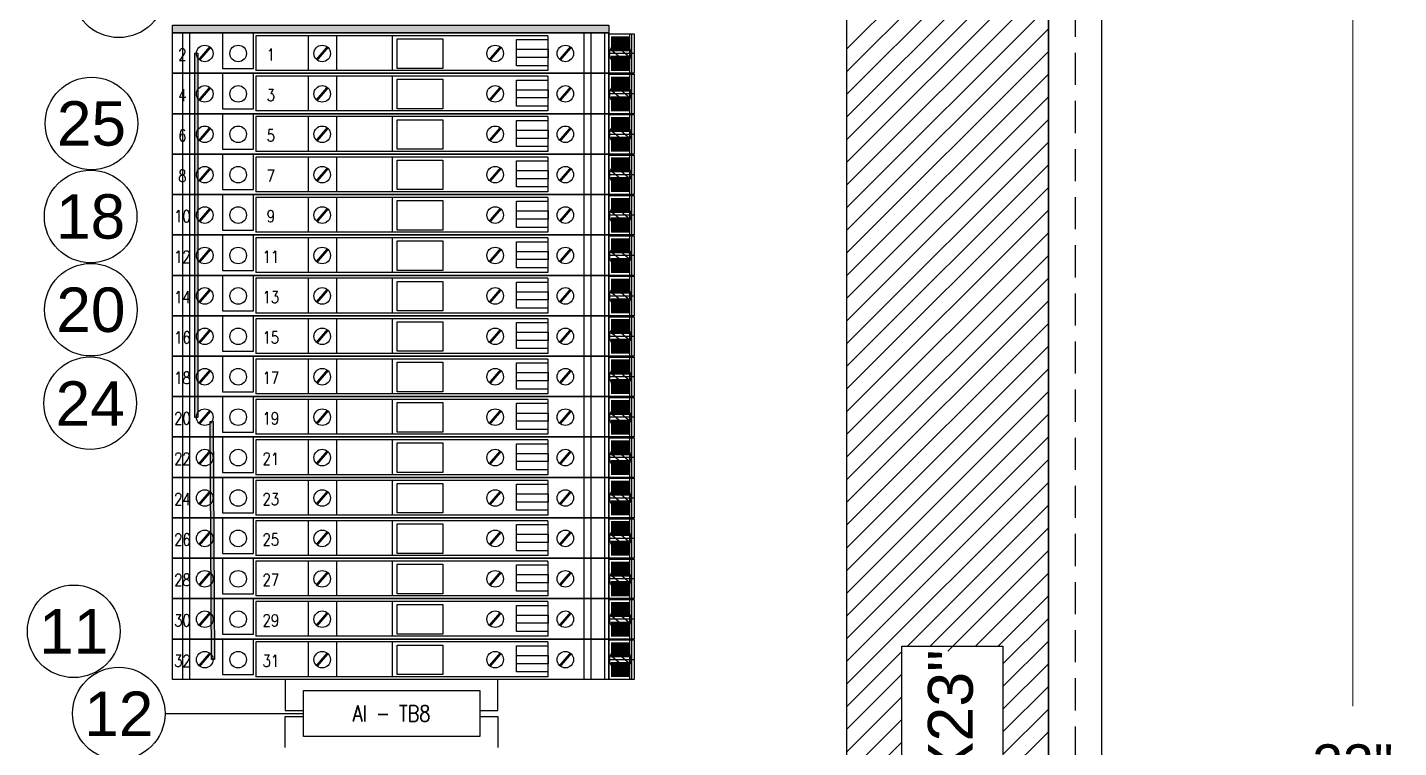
# Model space of a CAD drawing. Header units: inches. Extents: x -38 to 199, y -310 to 64.
# Drawn here: x 44.88 to 55.56, y 37.55 to 43.16 of the extents above; entities that cross this region are included whole.
import ezdxf
from ezdxf.enums import TextEntityAlignment as Align

# ---------------------------------------------------------------- set-up
doc = ezdxf.new("R2010")
doc.units = ezdxf.units.IN
doc.header["$MEASUREMENT"] = 0
doc.linetypes.add('HIDDEN', pattern=[0.375, 0.25, -0.125])
doc.layers.add('AM_0', color=7, linetype='Continuous', lineweight=30)
doc.layers.add('DIMENSION (ANSI)', color=7, linetype='Continuous', lineweight=9)
doc.layers.add('DETAIL$', color=5, linetype='Continuous')
doc.layers.add('FREE-TEXT', color=2, linetype='Continuous')
doc.styles.add('HELVLS', font='arial.ttf')
doc.styles.add('Note Text (ANSI)', font='arial.ttf')
doc.styles.add('ROMANS', font='romans')
doc.styles.get("Standard").update_dxf_attribs({"font": 'arial.ttf'})
doc.styles.add('TXT', font='txt')
doc.dimstyles.new('DIM_0', dxfattribs={"dimscale": 4.75, "dimtxt": 0.065, "dimasz": 0.075, "dimexe": 0.075, "dimexo": 0.125, "dimgap": 0.0625, "dimtad": 0, "dimtih": 1, "dimtoh": 1, "dimrnd": 1e-08, "dimzin": 0, "dimdsep": 46, "dimlunit": 5, "dimtxsty": 'Note Text (ANSI)', "dimblk": 'Filled-1', "dimcen": 0.09, "dimdle": 0.45, "dimclrd": 256, "dimclre": 256, "dimclrt": 256, "dimadec": 0, "dimazin": 1, "dimtm": 1e-09, "dimtfac": 1.263158, "dimtofl": 0, "dimtmove": 0, "dimatfit": 3, "dimfxl": 1, "dimfrac": 2, "dimtolj": 1, "dimtzin": 4, "dimlwd": -1, "dimlwe": -1, "dimarcsym": 0})

# ---------------------------------------------------------------- blocks, each defined once
blk = doc.blocks.new('11691307')
at = {"color": 8}
blk.add_lwpolyline([(-1.7, -0.059), (-1.7, 0), (1.7, 0), (1.7, -0.059)], close=True, dxfattribs=at)
at = {"color": 6, "style": 'TXT', "flags": 3}
for tag, p in [('MANUF', (-1.7, -0.348)), ('PART#', (-1.7, -0.59)), ('DESC', (-1.7, -0.83))]:
    blk.add_attdef(tag, p, '', height=0.125, dxfattribs=at)
blk = doc.blocks.new('Filled-1')
at = {"color": 0}
for p, q in [((0, 0), (-1, 0.25)), ((-1, 0.25), (-1, -0.25)), ((-1, 0), (0, 0)), ((-1, -0.25), (0, 0))]:
    blk.add_line(p, q, dxfattribs=at)
blk.add_solid([(-1, -0.25), (0, 0), (-1, 0.25)], dxfattribs=at)
blk = doc.blocks.new('*D93')
at = {"layer": 'DEFPOINTS', "color": 0, "transparency": 16777216}
for p in [(52.836, 49.34), (52.586, 25.496), (55.208, 25.496)]:
    blk.add_point(p, dxfattribs=at)
at = {"layer": 'DIMENSION (ANSI)', "transparency": 16777216}
for p, q in [((53.43, 49.34), (55.564, 49.34)), ((55.208, 48.983), (55.208, 37.872)), ((55.208, 25.852), (55.208, 36.963)), ((53.18, 25.496), (55.564, 25.496))]:
    blk.add_line(p, q, dxfattribs=at)
at = {"layer": 'DIMENSION (ANSI)', "transparency": 16777216, "xscale": 0.35625, "yscale": 0.35625, "zscale": 0.35625}
for p, rotation in [((55.208, 49.34), 90), ((55.208, 25.496), 270)]:
    blk.add_blockref('Filled-1', p, dxfattribs=dict(at, rotation=rotation))
at = {"layer": 'DIMENSION (ANSI)', "transparency": 16777216, "insert": (55.208, 37.418), "char_height": 0.3088, "attachment_point": 5, "style": 'Note Text (ANSI)'}
blk.add_mtext('\\A1;23"', dxfattribs=at)

msp = doc.modelspace()

# ---------------------------------------------------------------- hatches: boundary and pattern name
msp.add_hatch(color=256).paths.add_polyline_path([(49.4108, 43.17925), (46.0108, 43.17925), (46.0108, 43.12025), (49.4108, 43.12025)])
h = msp.add_hatch(color=0)
h.dxf.hatch_style = 1
h.paths.add_polyline_path([(46.20809, 42.96273), (46.18422, 42.96273), (46.18422, 40.12127), (46.20809, 40.12127)])
h = msp.add_hatch(color=0)
h.dxf.hatch_style = 1
h.paths.add_polyline_path([(46.31331, 38.23699), (46.33718, 38.23699), (46.32585, 40.09121), (46.30199, 40.09121)])

# ---------------------------------------------------------------- linework, layer by layer
for p, q in [((52.8358, 59.08955), (52.8358, 25.07736)), ((53.2508, 25.31553), (53.2508, 59.08955)), ((46.88892, 38.08025), (46.88892, 37.83911)), ((48.54454, 37.83911), (48.54454, 38.08025)), ((46.88892, 37.83911), (47.02923, 37.83911)), ((48.40423, 37.83911), (48.54454, 37.83911)), ((46.88892, 37.5501), (46.88892, 37.79124)), ((46.88892, 37.79124), (47.02923, 37.79124)), ((48.40423, 37.79124), (48.54454, 37.79124)), ((48.54454, 37.79124), (48.54454, 37.5501))]:
    msp.add_line(p, q)
at = {"linetype": 'HIDDEN'}
msp.add_line((53.0433, 59.08955), (53.0433, 25.3629), dxfattribs=at)
at = {"color": 0}
for p, q in [((51.2658, 25.49569), (51.2658, 49.34411)), ((52.8358, 49.34411), (52.8358, 25.49569)), ((46.65934, 43.09735), (46.65934, 42.82653)), ((47.06627, 43.09735), (47.06627, 42.82653)), ((47.28882, 43.09735), (47.28882, 42.82653)), ((47.72118, 43.09735), (47.72118, 42.82653)), ((48.93562, 43.09735), (48.93562, 42.82653)), ((49.60808, 42.95919), (49.4108, 42.95919)), ((48.93562, 42.82653), (46.65934, 42.82653)), ((48.93562, 42.78235), (46.65934, 42.78235)), ((46.65934, 42.78235), (46.65934, 42.51153)), ((47.06627, 42.78235), (47.06627, 42.51153)), ((47.28882, 42.78235), (47.28882, 42.51153)), ((47.72118, 42.78235), (47.72118, 42.51153)), ((48.93562, 42.78235), (48.93562, 42.51153)), ((49.60808, 42.64419), (49.4108, 42.64419)), ((48.93562, 42.51153), (46.65934, 42.51153)), ((48.93562, 42.46735), (46.65934, 42.46735)), ((46.65934, 42.46735), (46.65934, 42.19653)), ((47.06627, 42.46735), (47.06627, 42.19653)), ((47.28882, 42.46735), (47.28882, 42.19653)), ((47.72118, 42.46735), (47.72118, 42.19653)), ((48.93562, 42.46735), (48.93562, 42.19653)), ((49.60808, 42.32919), (49.4108, 42.32919)), ((48.93562, 42.19653), (46.65934, 42.19653)), ((48.93562, 42.15235), (46.65934, 42.15235)), ((46.65934, 42.15235), (46.65934, 41.88153)), ((47.06627, 42.15235), (47.06627, 41.88153)), ((47.28882, 42.15235), (47.28882, 41.88153)), ((47.72118, 42.15235), (47.72118, 41.88153)), ((48.93562, 42.15235), (48.93562, 41.88153)), ((49.60808, 42.01419), (49.4108, 42.01419)), ((48.93562, 41.88153), (46.65934, 41.88153)), ((48.93562, 41.83735), (46.65934, 41.83735)), ((46.65934, 41.83735), (46.65934, 41.56653)), ((47.06627, 41.83735), (47.06627, 41.56653)), ((47.28882, 41.83735), (47.28882, 41.56653)), ((47.72118, 41.83735), (47.72118, 41.56653)), ((48.93562, 41.83735), (48.93562, 41.56653)), ((49.60808, 41.69919), (49.4108, 41.69919)), ((48.93562, 41.56653), (46.65934, 41.56653)), ((48.93562, 41.52235), (46.65934, 41.52235)), ((46.65934, 41.52235), (46.65934, 41.25153)), ((47.06627, 41.52235), (47.06627, 41.25153)), ((47.28882, 41.52235), (47.28882, 41.25153)), ((47.72118, 41.52235), (47.72118, 41.25153)), ((48.93562, 41.52235), (48.93562, 41.25153)), ((49.60808, 41.38419), (49.4108, 41.38419)), ((48.93562, 41.25153), (46.65934, 41.25153)), ((48.93562, 41.20735), (46.65934, 41.20735)), ((46.65934, 41.20735), (46.65934, 40.93653)), ((47.06627, 41.20735), (47.06627, 40.93653)), ((47.28882, 41.20735), (47.28882, 40.93653)), ((47.72118, 41.20735), (47.72118, 40.93653)), ((48.93562, 41.20735), (48.93562, 40.93653)), ((49.60808, 41.06919), (49.4108, 41.06919)), ((48.93562, 40.93653), (46.65934, 40.93653)), ((48.93562, 40.89235), (46.65934, 40.89235)), ((46.65934, 40.89235), (46.65934, 40.62153)), ((47.06627, 40.89235), (47.06627, 40.62153)), ((47.28882, 40.89235), (47.28882, 40.62153)), ((47.72118, 40.89235), (47.72118, 40.62153)), ((48.93562, 40.89235), (48.93562, 40.62153)), ((49.60808, 40.75419), (49.4108, 40.75419)), ((48.93562, 40.62153), (46.65934, 40.62153)), ((48.93562, 40.57735), (46.65934, 40.57735)), ((46.65934, 40.57735), (46.65934, 40.30653)), ((47.06627, 40.57735), (47.06627, 40.30653)), ((47.28882, 40.57735), (47.28882, 40.30653)), ((47.72118, 40.57735), (47.72118, 40.30653)), ((48.93562, 40.57735), (48.93562, 40.30653)), ((49.60808, 40.43919), (49.4108, 40.43919)), ((48.93562, 40.30653), (46.65934, 40.30653)), ((48.93562, 40.26235), (46.65934, 40.26235)), ((46.65934, 40.26235), (46.65934, 39.99153)), ((47.06627, 40.26235), (47.06627, 39.99153)), ((47.28882, 40.26235), (47.28882, 39.99153)), ((47.72118, 40.26235), (47.72118, 39.99153)), ((48.93562, 40.26235), (48.93562, 39.99153)), ((49.60808, 40.12419), (49.4108, 40.12419)), ((48.93562, 39.99153), (46.65934, 39.99153)), ((48.93562, 39.94735), (46.65934, 39.94735)), ((46.65934, 39.94735), (46.65934, 39.67653)), ((47.06627, 39.94735), (47.06627, 39.67653)), ((47.28882, 39.94735), (47.28882, 39.67653)), ((47.72118, 39.94735), (47.72118, 39.67653)), ((48.93562, 39.94735), (48.93562, 39.67653)), ((49.60808, 39.80919), (49.4108, 39.80919)), ((48.93562, 39.67653), (46.65934, 39.67653)), ((48.93562, 39.63235), (46.65934, 39.63235)), ((46.65934, 39.63235), (46.65934, 39.36153)), ((47.06627, 39.63235), (47.06627, 39.36153)), ((47.28882, 39.63235), (47.28882, 39.36153)), ((47.72118, 39.63235), (47.72118, 39.36153)), ((48.93562, 39.63235), (48.93562, 39.36153)), ((49.60808, 39.49419), (49.4108, 39.49419)), ((48.93562, 39.36153), (46.65934, 39.36153)), ((48.93562, 39.31735), (46.65934, 39.31735)), ((46.65934, 39.31735), (46.65934, 39.04653)), ((47.06627, 39.31735), (47.06627, 39.04653)), ((47.28882, 39.31735), (47.28882, 39.04653)), ((47.72118, 39.31735), (47.72118, 39.04653)), ((48.93562, 39.31735), (48.93562, 39.04653)), ((49.60808, 39.17919), (49.4108, 39.17919)), ((48.93562, 39.04653), (46.65934, 39.04653)), ((48.93562, 39.00235), (46.65934, 39.00235)), ((46.65934, 39.00235), (46.65934, 38.73153)), ((47.06627, 39.00235), (47.06627, 38.73153)), ((47.28882, 39.00235), (47.28882, 38.73153)), ((47.72118, 39.00235), (47.72118, 38.73153)), ((48.93562, 39.00235), (48.93562, 38.73153)), ((49.60808, 38.86419), (49.4108, 38.86419)), ((48.93562, 38.73153), (46.65934, 38.73153)), ((48.93562, 38.68735), (46.65934, 38.68735)), ((46.65934, 38.68735), (46.65934, 38.41653)), ((47.06627, 38.68735), (47.06627, 38.41653)), ((47.28882, 38.68735), (47.28882, 38.41653)), ((47.72118, 38.68735), (47.72118, 38.41653)), ((48.93562, 38.68735), (48.93562, 38.41653)), ((49.60808, 38.54919), (49.4108, 38.54919)), ((48.93562, 38.41653), (46.65934, 38.41653)), ((48.93562, 38.37235), (46.65934, 38.37235)), ((46.65934, 38.37235), (46.65934, 38.10153)), ((47.06627, 38.37235), (47.06627, 38.10153)), ((47.28882, 38.37235), (47.28882, 38.10153)), ((47.72118, 38.37235), (47.72118, 38.10153)), ((48.93562, 38.37235), (48.93562, 38.10153)), ((51.69368, 38.34102), (52.48114, 38.34102)), ((51.69368, 35.3597), (51.69368, 38.34102)), ((52.48114, 38.34102), (52.48114, 35.3597)), ((49.60808, 38.23419), (49.4108, 38.23419)), ((48.93562, 38.10153), (46.65934, 38.10153)), ((45.95171, 37.81518), (47.02923, 37.81518))]:
    msp.add_line(p, q, dxfattribs=at)
at = {"color": 0, "linetype": 'Continuous'}
for p, q in [((51.2658, 42.99658), (52.8358, 44.56658)), ((51.2658, 42.8198), (52.8358, 44.3898)), ((51.2658, 42.64303), (52.8358, 44.21303)), ((51.2658, 42.46625), (52.8358, 44.03625)), ((51.2658, 42.28947), (52.8358, 43.85947)), ((51.2658, 42.1127), (52.8358, 43.6827)), ((51.2658, 41.93592), (52.8358, 43.50592)), ((51.2658, 41.75914), (52.8358, 43.32914)), ((51.2658, 41.58237), (52.8358, 43.15237)), ((51.2658, 41.40559), (52.8358, 42.97559)), ((51.2658, 41.22881), (52.8358, 42.79881)), ((51.2658, 41.05204), (52.8358, 42.62204)), ((51.2658, 40.87526), (52.8358, 42.44526)), ((51.2658, 40.69848), (52.8358, 42.26848)), ((51.2658, 40.52171), (52.8358, 42.09171)), ((51.2658, 40.34493), (52.8358, 41.91493)), ((51.2658, 40.16815), (52.8358, 41.73815)), ((51.2658, 39.99138), (52.8358, 41.56138)), ((51.2658, 39.8146), (52.8358, 41.3846)), ((51.2658, 39.63782), (52.8358, 41.20782)), ((51.2658, 39.46105), (52.8358, 41.03105)), ((51.2658, 39.28427), (52.8358, 40.85427)), ((51.2658, 39.10749), (52.8358, 40.67749)), ((51.2658, 38.93072), (52.8358, 40.50072)), ((51.2658, 38.75394), (52.8358, 40.32394)), ((51.2658, 38.57716), (52.8358, 40.14716)), ((51.2658, 38.40039), (52.8358, 39.97039)), ((51.2658, 38.22361), (52.8358, 39.79361)), ((51.2658, 38.04683), (52.8358, 39.61683)), ((51.73676, 38.34102), (52.8358, 39.44006)), ((51.91353, 38.34102), (52.8358, 39.26328)), ((52.0508, 38.3015), (52.8358, 39.0865)), ((52.26709, 38.34102), (52.8358, 38.90973)), ((52.44386, 38.34102), (52.8358, 38.73295)), ((52.48114, 38.20152), (52.8358, 38.55617)), ((52.48114, 38.02474), (52.8358, 38.3794)), ((51.2658, 37.87006), (51.69368, 38.29794)), ((52.48114, 37.84796), (52.8358, 38.20262)), ((51.2658, 37.69328), (51.69368, 38.12116)), ((51.2658, 37.5165), (51.69368, 37.94439)), ((52.48114, 37.67119), (52.8358, 38.02584)), ((52.48114, 37.49441), (52.8358, 37.84907)), ((51.2658, 37.33973), (51.69368, 37.76761)), ((52.48114, 37.31763), (52.8358, 37.67229)), ((51.2658, 37.16295), (51.69368, 37.59083))]:
    msp.add_line(p, q, dxfattribs=at)
at = {"color": 5}
msp.add_line((48.93562, 43.09735), (46.65934, 43.09735), dxfattribs=at)
for points in [[(52.8358, 25.49569), (52.8358, 59.08955)], [(49.60808, 42.80525), (49.4108, 42.80525), (49.4108, 43.11313), (49.60808, 43.11313)], [(49.58787, 43.11313), (49.58787, 42.80525)], [(49.60808, 42.49025), (49.4108, 42.49025), (49.4108, 42.79813), (49.60808, 42.79813)], [(49.58787, 42.79813), (49.58787, 42.49025)], [(49.60808, 42.17525), (49.4108, 42.17525), (49.4108, 42.48313), (49.60808, 42.48313)], [(49.58787, 42.48313), (49.58787, 42.17525)], [(49.60808, 41.86025), (49.4108, 41.86025), (49.4108, 42.16813), (49.60808, 42.16813)], [(49.58787, 42.16813), (49.58787, 41.86025)], [(49.60808, 41.54525), (49.4108, 41.54525), (49.4108, 41.85313), (49.60808, 41.85313)], [(49.58787, 41.85313), (49.58787, 41.54525)], [(49.60808, 41.23025), (49.4108, 41.23025), (49.4108, 41.53813), (49.60808, 41.53813)], [(49.58787, 41.53813), (49.58787, 41.23025)], [(49.60808, 40.91525), (49.4108, 40.91525), (49.4108, 41.22313), (49.60808, 41.22313)], [(49.58787, 41.22313), (49.58787, 40.91525)], [(49.60808, 40.60025), (49.4108, 40.60025), (49.4108, 40.90813), (49.60808, 40.90813)], [(49.58787, 40.90813), (49.58787, 40.60025)], [(49.60808, 40.28525), (49.4108, 40.28525), (49.4108, 40.59313), (49.60808, 40.59313)], [(49.58787, 40.59313), (49.58787, 40.28525)], [(49.60808, 39.97025), (49.4108, 39.97025), (49.4108, 40.27813), (49.60808, 40.27813)], [(49.58787, 40.27813), (49.58787, 39.97025)], [(49.60808, 39.65525), (49.4108, 39.65525), (49.4108, 39.96313), (49.60808, 39.96313)], [(49.58787, 39.96313), (49.58787, 39.65525)], [(49.60808, 39.34025), (49.4108, 39.34025), (49.4108, 39.64813), (49.60808, 39.64813)], [(49.58787, 39.64813), (49.58787, 39.34025)], [(49.60808, 39.02525), (49.4108, 39.02525), (49.4108, 39.33313), (49.60808, 39.33313)], [(49.58787, 39.33313), (49.58787, 39.02525)], [(49.60808, 38.71025), (49.4108, 38.71025), (49.4108, 39.01813), (49.60808, 39.01813)], [(49.58787, 39.01813), (49.58787, 38.71025)], [(49.60808, 38.39525), (49.4108, 38.39525), (49.4108, 38.70313), (49.60808, 38.70313)], [(49.58787, 38.70313), (49.58787, 38.39525)], [(49.60808, 38.08025), (49.4108, 38.08025), (49.4108, 38.38813), (49.60808, 38.38813)], [(49.58787, 38.38813), (49.58787, 38.08025)]]:
    msp.add_lwpolyline(points)
at = {"color": 0}
for points in [[(46.0108, 42.80525), (46.0108, 43.12025), (49.4108, 43.12025), (49.4108, 42.80525)], [(46.18422, 42.96273), (46.20809, 42.96273), (46.20809, 40.12127), (46.18422, 40.12127)], [(46.0108, 42.49025), (46.0108, 42.80525), (49.4108, 42.80525), (49.4108, 42.49025)], [(46.0108, 42.17525), (46.0108, 42.49025), (49.4108, 42.49025), (49.4108, 42.17525)], [(46.0108, 41.86025), (46.0108, 42.17525), (49.4108, 42.17525), (49.4108, 41.86025)], [(46.0108, 41.54525), (46.0108, 41.86025), (49.4108, 41.86025), (49.4108, 41.54525)], [(46.0108, 41.23025), (46.0108, 41.54525), (49.4108, 41.54525), (49.4108, 41.23025)], [(46.0108, 40.91525), (46.0108, 41.23025), (49.4108, 41.23025), (49.4108, 40.91525)], [(46.0108, 40.60025), (46.0108, 40.91525), (49.4108, 40.91525), (49.4108, 40.60025)], [(46.0108, 40.28525), (46.0108, 40.60025), (49.4108, 40.60025), (49.4108, 40.28525)], [(46.0108, 39.97025), (46.0108, 40.28525), (49.4108, 40.28525), (49.4108, 39.97025)], [(46.30199, 40.09121), (46.32585, 40.09121), (46.33718, 38.23699), (46.31331, 38.23699)], [(46.0108, 39.65525), (46.0108, 39.97025), (49.4108, 39.97025), (49.4108, 39.65525)], [(46.0108, 39.34025), (46.0108, 39.65525), (49.4108, 39.65525), (49.4108, 39.34025)], [(46.0108, 39.02525), (46.0108, 39.34025), (49.4108, 39.34025), (49.4108, 39.02525)], [(46.0108, 38.71025), (46.0108, 39.02525), (49.4108, 39.02525), (49.4108, 38.71025)], [(46.0108, 38.39525), (46.0108, 38.71025), (49.4108, 38.71025), (49.4108, 38.39525)], [(46.0108, 38.08025), (46.0108, 38.39525), (49.4108, 38.39525), (49.4108, 38.08025)]]:
    msp.add_lwpolyline(points, close=True, dxfattribs=at)
for points in [[(47.75933, 43.07353), (48.11539, 43.07353), (48.11539, 42.84339), (47.75933, 42.84339), (47.75933, 43.07353)], [(48.9361, 42.86413), (48.69164, 42.86413), (48.69164, 43.06775), (48.9361, 43.06775)], [(47.75933, 42.75853), (48.11539, 42.75853), (48.11539, 42.52839), (47.75933, 42.52839), (47.75933, 42.75853)], [(48.9361, 42.54913), (48.69164, 42.54913), (48.69164, 42.75275), (48.9361, 42.75275)], [(47.75933, 42.44353), (48.11539, 42.44353), (48.11539, 42.21339), (47.75933, 42.21339), (47.75933, 42.44353)], [(48.9361, 42.23413), (48.69164, 42.23413), (48.69164, 42.43775), (48.9361, 42.43775)], [(47.75933, 42.12853), (48.11539, 42.12853), (48.11539, 41.89839), (47.75933, 41.89839), (47.75933, 42.12853)], [(48.9361, 41.91913), (48.69164, 41.91913), (48.69164, 42.12275), (48.9361, 42.12275)], [(47.75933, 41.81353), (48.11539, 41.81353), (48.11539, 41.58339), (47.75933, 41.58339), (47.75933, 41.81353)], [(48.9361, 41.60413), (48.69164, 41.60413), (48.69164, 41.80775), (48.9361, 41.80775)], [(47.75933, 41.49853), (48.11539, 41.49853), (48.11539, 41.26839), (47.75933, 41.26839), (47.75933, 41.49853)], [(48.9361, 41.28913), (48.69164, 41.28913), (48.69164, 41.49275), (48.9361, 41.49275)], [(47.75933, 41.18353), (48.11539, 41.18353), (48.11539, 40.95339), (47.75933, 40.95339), (47.75933, 41.18353)], [(48.9361, 40.97413), (48.69164, 40.97413), (48.69164, 41.17775), (48.9361, 41.17775)], [(47.75933, 40.86853), (48.11539, 40.86853), (48.11539, 40.63839), (47.75933, 40.63839), (47.75933, 40.86853)], [(48.9361, 40.65913), (48.69164, 40.65913), (48.69164, 40.86275), (48.9361, 40.86275)], [(47.75933, 40.55353), (48.11539, 40.55353), (48.11539, 40.32339), (47.75933, 40.32339), (47.75933, 40.55353)], [(48.9361, 40.34413), (48.69164, 40.34413), (48.69164, 40.54775), (48.9361, 40.54775)], [(47.75933, 40.23853), (48.11539, 40.23853), (48.11539, 40.00839), (47.75933, 40.00839), (47.75933, 40.23853)], [(48.9361, 40.02913), (48.69164, 40.02913), (48.69164, 40.23275), (48.9361, 40.23275)], [(47.75933, 39.92353), (48.11539, 39.92353), (48.11539, 39.69339), (47.75933, 39.69339), (47.75933, 39.92353)], [(48.9361, 39.71413), (48.69164, 39.71413), (48.69164, 39.91775), (48.9361, 39.91775)], [(47.75933, 39.60853), (48.11539, 39.60853), (48.11539, 39.37839), (47.75933, 39.37839), (47.75933, 39.60853)], [(48.9361, 39.39913), (48.69164, 39.39913), (48.69164, 39.60275), (48.9361, 39.60275)], [(47.75933, 39.29353), (48.11539, 39.29353), (48.11539, 39.06339), (47.75933, 39.06339), (47.75933, 39.29353)], [(48.9361, 39.08413), (48.69164, 39.08413), (48.69164, 39.28775), (48.9361, 39.28775)], [(47.75933, 38.97853), (48.11539, 38.97853), (48.11539, 38.74839), (47.75933, 38.74839), (47.75933, 38.97853)], [(48.9361, 38.76913), (48.69164, 38.76913), (48.69164, 38.97275), (48.9361, 38.97275)], [(47.75933, 38.66353), (48.11539, 38.66353), (48.11539, 38.43339), (47.75933, 38.43339), (47.75933, 38.66353)], [(48.9361, 38.45413), (48.69164, 38.45413), (48.69164, 38.65775), (48.9361, 38.65775)], [(47.75933, 38.34853), (48.11539, 38.34853), (48.11539, 38.11839), (47.75933, 38.11839), (47.75933, 38.34853)], [(48.9361, 38.13913), (48.69164, 38.13913), (48.69164, 38.34275), (48.9361, 38.34275)]]:
    msp.add_lwpolyline(points, dxfattribs=at)
at = {"color": 2, "const_width": 0.11721}
for points in [[(49.42573, 43.03587), (49.57054, 43.03587)], [(49.42573, 42.72087), (49.57054, 42.72087)], [(49.42573, 42.40587), (49.57054, 42.40587)], [(49.42573, 42.09087), (49.57054, 42.09087)], [(49.42573, 41.77587), (49.57054, 41.77587)], [(49.42573, 41.46087), (49.57054, 41.46087)], [(49.42573, 41.14587), (49.57054, 41.14587)], [(49.42573, 40.83087), (49.57054, 40.83087)], [(49.42573, 40.51587), (49.57054, 40.51587)], [(49.42573, 40.20087), (49.57054, 40.20087)], [(49.42573, 39.88587), (49.57054, 39.88587)], [(49.42573, 39.57087), (49.57054, 39.57087)], [(49.42573, 39.25587), (49.57054, 39.25587)], [(49.42573, 38.94087), (49.57054, 38.94087)], [(49.42573, 38.62587), (49.57054, 38.62587)], [(49.42573, 38.31087), (49.57054, 38.31087)]]:
    msp.add_lwpolyline(points, dxfattribs=at)
at = {"color": 0, "const_width": 0.02}
for points in [[(47.21853, 43.00869), (47.1342, 42.91095)], [(47.21853, 42.69369), (47.1342, 42.59595)], [(47.21853, 42.37869), (47.1342, 42.28095)], [(47.21853, 42.06369), (47.1342, 41.96595)], [(47.21853, 41.74869), (47.1342, 41.65095)], [(47.21853, 41.43369), (47.1342, 41.33595)], [(47.21853, 41.11869), (47.1342, 41.02095)], [(47.21853, 40.80369), (47.1342, 40.70595)], [(47.21853, 40.48869), (47.1342, 40.39095)], [(47.21853, 40.17369), (47.1342, 40.07595)], [(47.21853, 39.85869), (47.1342, 39.76095)], [(47.21853, 39.54369), (47.1342, 39.44595)], [(47.21853, 39.22869), (47.1342, 39.13095)], [(47.21853, 38.91369), (47.1342, 38.81595)], [(47.21853, 38.59869), (47.1342, 38.50095)], [(47.21853, 38.28369), (47.1342, 38.18595)]]:
    msp.add_lwpolyline(points, dxfattribs=at)
at = {"color": 92, "const_width": 0.11721}
for points in [[(49.42573, 42.88285), (49.57054, 42.88285)], [(49.42573, 42.56785), (49.57054, 42.56785)], [(49.42573, 42.25285), (49.57054, 42.25285)], [(49.42573, 41.93785), (49.57054, 41.93785)], [(49.42573, 41.62285), (49.57054, 41.62285)], [(49.42573, 41.30785), (49.57054, 41.30785)], [(49.42573, 40.99285), (49.57054, 40.99285)], [(49.42573, 40.67785), (49.57054, 40.67785)], [(49.42573, 40.36285), (49.57054, 40.36285)], [(49.42573, 40.04785), (49.57054, 40.04785)], [(49.42573, 39.73285), (49.57054, 39.73285)], [(49.42573, 39.41785), (49.57054, 39.41785)], [(49.42573, 39.10285), (49.57054, 39.10285)], [(49.42573, 38.78785), (49.57054, 38.78785)], [(49.42573, 38.47285), (49.57054, 38.47285)], [(49.42573, 38.15785), (49.57054, 38.15785)]]:
    msp.add_lwpolyline(points, dxfattribs=at)
msp.add_lwpolyline([(47.02923, 37.6367), (47.02923, 37.99365), (48.40423, 37.99365), (48.40423, 37.6367)], close=True)
at = {"color": 0}
for centre in [(46.26077, 42.95982), (47.17636, 42.95982), (48.52433, 42.95982), (49.07114, 42.95982), (46.26077, 42.64482), (47.17636, 42.64482), (48.52433, 42.64482), (49.07114, 42.64482), (46.26077, 42.32982), (47.17636, 42.32982), (48.52433, 42.32982), (49.07114, 42.32982), (46.26077, 42.01482), (47.17636, 42.01482), (48.52433, 42.01482), (49.07114, 42.01482), (46.26077, 41.69982), (47.17636, 41.69982), (48.52433, 41.69982), (49.07114, 41.69982), (46.26077, 41.38482), (47.17636, 41.38482), (48.52433, 41.38482), (49.07114, 41.38482), (46.26077, 41.06982), (47.17636, 41.06982), (48.52433, 41.06982), (49.07114, 41.06982), (46.26077, 40.75482), (47.17636, 40.75482), (48.52433, 40.75482), (49.07114, 40.75482), (46.26077, 40.43982), (47.17636, 40.43982), (48.52433, 40.43982), (49.07114, 40.43982), (46.26077, 40.12482), (47.17636, 40.12482), (48.52433, 40.12482), (49.07114, 40.12482), (46.26077, 39.80982), (47.17636, 39.80982), (48.52433, 39.80982), (49.07114, 39.80982), (46.26077, 39.49482), (47.17636, 39.49482), (48.52433, 39.49482), (49.07114, 39.49482), (46.26077, 39.17982), (47.17636, 39.17982), (48.52433, 39.17982), (49.07114, 39.17982), (46.26077, 38.86482), (47.17636, 38.86482), (48.52433, 38.86482), (49.07114, 38.86482), (46.26077, 38.54982), (47.17636, 38.54982), (48.52433, 38.54982), (49.07114, 38.54982), (46.26077, 38.23482), (47.17636, 38.23482), (48.52433, 38.23482), (49.07114, 38.23482)]:
    msp.add_circle(centre, 0.06454, dxfattribs=at)
for centre in [(49.49974, 42.95919), (49.49974, 42.64419), (49.49974, 42.32919), (49.49974, 42.01419), (49.49974, 41.69919), (49.49974, 41.38419), (49.49974, 41.06919), (49.49974, 40.75419), (49.49974, 40.43919), (49.49974, 40.12419), (49.49974, 39.80919), (49.49974, 39.49419), (49.49974, 39.17919), (49.49974, 38.86419), (49.49974, 38.54919), (49.49974, 38.23419)]:
    msp.add_circle(centre, 0.08324)
at = {"layer": 'DETAIL$', "color": 0}
for points in [[(46.08691, 43.12025), (46.08691, 42.80525)], [(46.14191, 43.12025), (46.14191, 42.80525)], [(46.39865, 43.11802), (46.39865, 42.84339), (46.64027, 42.84339), (46.64027, 43.11802)], [(49.21519, 43.12025), (49.21519, 42.80525)], [(49.27019, 43.12025), (49.27019, 42.80525)], [(49.37519, 43.12025), (49.37519, 42.80525)], [(48.69164, 42.99212), (48.9361, 42.99212), (48.9361, 42.92812), (48.69164, 42.92812)], [(46.08691, 42.80525), (46.08691, 42.49025)], [(46.14191, 42.80525), (46.14191, 42.49025)], [(46.39865, 42.80302), (46.39865, 42.52839), (46.64027, 42.52839), (46.64027, 42.80302)], [(49.21519, 42.80525), (49.21519, 42.49025)], [(49.27019, 42.80525), (49.27019, 42.49025)], [(49.37519, 42.80525), (49.37519, 42.49025)], [(48.69164, 42.67712), (48.9361, 42.67712), (48.9361, 42.61312), (48.69164, 42.61312)], [(46.08691, 42.49025), (46.08691, 42.17525)], [(46.14191, 42.49025), (46.14191, 42.17525)], [(46.39865, 42.48802), (46.39865, 42.21339), (46.64027, 42.21339), (46.64027, 42.48802)], [(49.21519, 42.49025), (49.21519, 42.17525)], [(49.27019, 42.49025), (49.27019, 42.17525)], [(49.37519, 42.49025), (49.37519, 42.17525)], [(48.69164, 42.36212), (48.9361, 42.36212), (48.9361, 42.29812), (48.69164, 42.29812)], [(46.08691, 42.17525), (46.08691, 41.86025)], [(46.14191, 42.17525), (46.14191, 41.86025)], [(46.39865, 42.17302), (46.39865, 41.89839), (46.64027, 41.89839), (46.64027, 42.17302)], [(49.21519, 42.17525), (49.21519, 41.86025)], [(49.27019, 42.17525), (49.27019, 41.86025)], [(49.37519, 42.17525), (49.37519, 41.86025)], [(48.69164, 42.04712), (48.9361, 42.04712), (48.9361, 41.98312), (48.69164, 41.98312)], [(46.08691, 41.86025), (46.08691, 41.54525)], [(46.14191, 41.86025), (46.14191, 41.54525)], [(46.39865, 41.85802), (46.39865, 41.58339), (46.64027, 41.58339), (46.64027, 41.85802)], [(49.21519, 41.86025), (49.21519, 41.54525)], [(49.27019, 41.86025), (49.27019, 41.54525)], [(49.37519, 41.86025), (49.37519, 41.54525)], [(48.69164, 41.73212), (48.9361, 41.73212), (48.9361, 41.66812), (48.69164, 41.66812)], [(46.08691, 41.54525), (46.08691, 41.23025)], [(46.14191, 41.54525), (46.14191, 41.23025)], [(46.39865, 41.54302), (46.39865, 41.26839), (46.64027, 41.26839), (46.64027, 41.54302)], [(49.21519, 41.54525), (49.21519, 41.23025)], [(49.27019, 41.54525), (49.27019, 41.23025)], [(49.37519, 41.54525), (49.37519, 41.23025)], [(48.69164, 41.41712), (48.9361, 41.41712), (48.9361, 41.35312), (48.69164, 41.35312)], [(46.08691, 41.23025), (46.08691, 40.91525)], [(46.14191, 41.23025), (46.14191, 40.91525)], [(46.39865, 41.22802), (46.39865, 40.95339), (46.64027, 40.95339), (46.64027, 41.22802)], [(49.21519, 41.23025), (49.21519, 40.91525)], [(49.27019, 41.23025), (49.27019, 40.91525)], [(49.37519, 41.23025), (49.37519, 40.91525)], [(48.69164, 41.10212), (48.9361, 41.10212), (48.9361, 41.03812), (48.69164, 41.03812)], [(46.08691, 40.91525), (46.08691, 40.60025)], [(46.14191, 40.91525), (46.14191, 40.60025)], [(46.39865, 40.91302), (46.39865, 40.63839), (46.64027, 40.63839), (46.64027, 40.91302)], [(49.21519, 40.91525), (49.21519, 40.60025)], [(49.27019, 40.91525), (49.27019, 40.60025)], [(49.37519, 40.91525), (49.37519, 40.60025)], [(48.69164, 40.78712), (48.9361, 40.78712), (48.9361, 40.72312), (48.69164, 40.72312)], [(46.08691, 40.60025), (46.08691, 40.28525)], [(46.14191, 40.60025), (46.14191, 40.28525)], [(46.39865, 40.59802), (46.39865, 40.32339), (46.64027, 40.32339), (46.64027, 40.59802)], [(49.21519, 40.60025), (49.21519, 40.28525)], [(49.27019, 40.60025), (49.27019, 40.28525)], [(49.37519, 40.60025), (49.37519, 40.28525)], [(48.69164, 40.47212), (48.9361, 40.47212), (48.9361, 40.40812), (48.69164, 40.40812)], [(46.08691, 40.28525), (46.08691, 39.97025)], [(46.14191, 40.28525), (46.14191, 39.97025)], [(49.21519, 40.28525), (49.21519, 39.97025)], [(49.27019, 40.28525), (49.27019, 39.97025)], [(49.37519, 40.28525), (49.37519, 39.97025)], [(46.39865, 40.28302), (46.39865, 40.00839), (46.64027, 40.00839), (46.64027, 40.28302)], [(48.69164, 40.15712), (48.9361, 40.15712), (48.9361, 40.09312), (48.69164, 40.09312)], [(46.08691, 39.97025), (46.08691, 39.65525)], [(46.14191, 39.97025), (46.14191, 39.65525)], [(46.39865, 39.96802), (46.39865, 39.69339), (46.64027, 39.69339), (46.64027, 39.96802)], [(49.21519, 39.97025), (49.21519, 39.65525)], [(49.27019, 39.97025), (49.27019, 39.65525)], [(49.37519, 39.97025), (49.37519, 39.65525)], [(48.69164, 39.84212), (48.9361, 39.84212), (48.9361, 39.77812), (48.69164, 39.77812)], [(46.08691, 39.65525), (46.08691, 39.34025)], [(46.14191, 39.65525), (46.14191, 39.34025)], [(46.39865, 39.65302), (46.39865, 39.37839), (46.64027, 39.37839), (46.64027, 39.65302)], [(49.21519, 39.65525), (49.21519, 39.34025)], [(49.27019, 39.65525), (49.27019, 39.34025)], [(49.37519, 39.65525), (49.37519, 39.34025)], [(48.69164, 39.52712), (48.9361, 39.52712), (48.9361, 39.46312), (48.69164, 39.46312)], [(46.08691, 39.34025), (46.08691, 39.02525)], [(46.14191, 39.34025), (46.14191, 39.02525)], [(46.39865, 39.33802), (46.39865, 39.06339), (46.64027, 39.06339), (46.64027, 39.33802)], [(49.21519, 39.34025), (49.21519, 39.02525)], [(49.27019, 39.34025), (49.27019, 39.02525)], [(49.37519, 39.34025), (49.37519, 39.02525)], [(48.69164, 39.21212), (48.9361, 39.21212), (48.9361, 39.14812), (48.69164, 39.14812)], [(46.08691, 39.02525), (46.08691, 38.71025)], [(46.14191, 39.02525), (46.14191, 38.71025)], [(46.39865, 39.02302), (46.39865, 38.74839), (46.64027, 38.74839), (46.64027, 39.02302)], [(49.21519, 39.02525), (49.21519, 38.71025)], [(49.27019, 39.02525), (49.27019, 38.71025)], [(49.37519, 39.02525), (49.37519, 38.71025)], [(48.69164, 38.89712), (48.9361, 38.89712), (48.9361, 38.83312), (48.69164, 38.83312)], [(46.08691, 38.71025), (46.08691, 38.39525)], [(46.14191, 38.71025), (46.14191, 38.39525)], [(46.39865, 38.70802), (46.39865, 38.43339), (46.64027, 38.43339), (46.64027, 38.70802)], [(49.21519, 38.71025), (49.21519, 38.39525)], [(49.27019, 38.71025), (49.27019, 38.39525)], [(49.37519, 38.71025), (49.37519, 38.39525)], [(48.69164, 38.58212), (48.9361, 38.58212), (48.9361, 38.51812), (48.69164, 38.51812)], [(46.08691, 38.39525), (46.08691, 38.08025)], [(46.14191, 38.39525), (46.14191, 38.08025)], [(46.39865, 38.39302), (46.39865, 38.11839), (46.64027, 38.11839), (46.64027, 38.39302)], [(49.21519, 38.39525), (49.21519, 38.08025)], [(49.27019, 38.39525), (49.27019, 38.08025)], [(49.37519, 38.39525), (49.37519, 38.08025)], [(48.69164, 38.26712), (48.9361, 38.26712), (48.9361, 38.20312), (48.69164, 38.20312)]]:
    msp.add_lwpolyline(points, dxfattribs=at)
at = {"layer": 'DETAIL$'}
for points in [[(49.57054, 43.11313), (49.57054, 42.80525)], [(49.60808, 43.11313), (49.60808, 42.80525)], [(49.42423, 42.99423), (49.54645, 42.89029)], [(49.57574, 42.92524), (49.45445, 43.02903)], [(49.57054, 42.79813), (49.57054, 42.49025)], [(49.60808, 42.79813), (49.60808, 42.49025)], [(49.42423, 42.67923), (49.54645, 42.57529)], [(49.57574, 42.61024), (49.45445, 42.71403)], [(49.57054, 42.48313), (49.57054, 42.17525)], [(49.60808, 42.48313), (49.60808, 42.17525)], [(49.42423, 42.36423), (49.54645, 42.26029)], [(49.57574, 42.29524), (49.45445, 42.39903)], [(49.57054, 42.16813), (49.57054, 41.86025)], [(49.60808, 42.16813), (49.60808, 41.86025)], [(49.42423, 42.04923), (49.54645, 41.94529)], [(49.57574, 41.98024), (49.45445, 42.08403)], [(49.57054, 41.85313), (49.57054, 41.54525)], [(49.60808, 41.85313), (49.60808, 41.54525)], [(49.42423, 41.73423), (49.54645, 41.63029)], [(49.57574, 41.66524), (49.45445, 41.76903)], [(49.57054, 41.53813), (49.57054, 41.23025)], [(49.60808, 41.53813), (49.60808, 41.23025)], [(49.42423, 41.41923), (49.54645, 41.31529)], [(49.57574, 41.35024), (49.45445, 41.45403)], [(49.57574, 41.03524), (49.45445, 41.13903)], [(49.57054, 41.22313), (49.57054, 40.91525)], [(49.60808, 41.22313), (49.60808, 40.91525)], [(49.42423, 41.10423), (49.54645, 41.00029)], [(49.57574, 40.72024), (49.45445, 40.82403)], [(49.57054, 40.90813), (49.57054, 40.60025)], [(49.60808, 40.90813), (49.60808, 40.60025)], [(49.42423, 40.78923), (49.54645, 40.68529)], [(49.57574, 40.40524), (49.45445, 40.50903)], [(49.57054, 40.59313), (49.57054, 40.28525)], [(49.60808, 40.59313), (49.60808, 40.28525)], [(49.42423, 40.47423), (49.54645, 40.37029)], [(49.57574, 40.09024), (49.45445, 40.19403)], [(49.57054, 40.27813), (49.57054, 39.97025)], [(49.60808, 40.27813), (49.60808, 39.97025)], [(49.42423, 40.15923), (49.54645, 40.05529)], [(49.57574, 39.77524), (49.45445, 39.87903)], [(49.57054, 39.96313), (49.57054, 39.65525)], [(49.60808, 39.96313), (49.60808, 39.65525)], [(49.42423, 39.84423), (49.54645, 39.74029)], [(49.57054, 39.64813), (49.57054, 39.34025)], [(49.60808, 39.64813), (49.60808, 39.34025)], [(49.57574, 39.46024), (49.45445, 39.56403)], [(49.42423, 39.52923), (49.54645, 39.42529)], [(49.57054, 39.33313), (49.57054, 39.02525)], [(49.60808, 39.33313), (49.60808, 39.02525)], [(49.57574, 39.14524), (49.45445, 39.24903)], [(49.42423, 39.21423), (49.54645, 39.11029)], [(49.57054, 39.01813), (49.57054, 38.71025)], [(49.60808, 39.01813), (49.60808, 38.71025)], [(49.42423, 38.89923), (49.54645, 38.79529)], [(49.57574, 38.83024), (49.45445, 38.93403)], [(49.57054, 38.70313), (49.57054, 38.39525)], [(49.60808, 38.70313), (49.60808, 38.39525)], [(49.42423, 38.58423), (49.54645, 38.48029)], [(49.57574, 38.51524), (49.45445, 38.61903)], [(49.57054, 38.38813), (49.57054, 38.08025)], [(49.60808, 38.38813), (49.60808, 38.08025)], [(49.42423, 38.26923), (49.54645, 38.16529)], [(49.57574, 38.20024), (49.45445, 38.30403)]]:
    msp.add_lwpolyline(points, dxfattribs=at)
at = {"layer": 'DETAIL$', "color": 0, "const_width": 0.02}
for points in [[(46.30293, 43.00869), (46.2186, 42.91095)], [(48.56649, 43.00869), (48.48216, 42.91095)], [(49.1133, 43.00869), (49.02897, 42.91095)], [(46.30293, 42.69369), (46.2186, 42.59595)], [(48.56649, 42.69369), (48.48216, 42.59595)], [(49.1133, 42.69369), (49.02897, 42.59595)], [(46.30293, 42.37869), (46.2186, 42.28095)], [(48.56649, 42.37869), (48.48216, 42.28095)], [(49.1133, 42.37869), (49.02897, 42.28095)], [(46.30293, 42.06369), (46.2186, 41.96595)], [(48.56649, 42.06369), (48.48216, 41.96595)], [(49.1133, 42.06369), (49.02897, 41.96595)], [(46.30293, 41.74869), (46.2186, 41.65095)], [(48.56649, 41.74869), (48.48216, 41.65095)], [(49.1133, 41.74869), (49.02897, 41.65095)], [(46.30293, 41.43369), (46.2186, 41.33595)], [(48.56649, 41.43369), (48.48216, 41.33595)], [(49.1133, 41.43369), (49.02897, 41.33595)], [(46.30293, 41.11869), (46.2186, 41.02095)], [(48.56649, 41.11869), (48.48216, 41.02095)], [(49.1133, 41.11869), (49.02897, 41.02095)], [(46.30293, 40.80369), (46.2186, 40.70595)], [(48.56649, 40.80369), (48.48216, 40.70595)], [(49.1133, 40.80369), (49.02897, 40.70595)], [(46.30293, 40.48869), (46.2186, 40.39095)], [(48.56649, 40.48869), (48.48216, 40.39095)], [(49.1133, 40.48869), (49.02897, 40.39095)], [(46.30293, 40.17369), (46.2186, 40.07595)], [(48.56649, 40.17369), (48.48216, 40.07595)], [(49.1133, 40.17369), (49.02897, 40.07595)], [(46.30293, 39.85869), (46.2186, 39.76095)], [(48.56649, 39.85869), (48.48216, 39.76095)], [(49.1133, 39.85869), (49.02897, 39.76095)], [(46.30293, 39.54369), (46.2186, 39.44595)], [(48.56649, 39.54369), (48.48216, 39.44595)], [(49.1133, 39.54369), (49.02897, 39.44595)], [(46.30293, 39.22869), (46.2186, 39.13095)], [(48.56649, 39.22869), (48.48216, 39.13095)], [(49.1133, 39.22869), (49.02897, 39.13095)], [(46.30293, 38.91369), (46.2186, 38.81595)], [(48.56649, 38.91369), (48.48216, 38.81595)], [(49.1133, 38.91369), (49.02897, 38.81595)], [(46.30293, 38.59869), (46.2186, 38.50095)], [(48.56649, 38.59869), (48.48216, 38.50095)], [(49.1133, 38.59869), (49.02897, 38.50095)], [(46.30293, 38.28369), (46.2186, 38.18595)], [(48.56649, 38.28369), (48.48216, 38.18595)], [(49.1133, 38.28369), (49.02897, 38.18595)]]:
    msp.add_lwpolyline(points, dxfattribs=at)
at = {"layer": 'DETAIL$', "color": 0}
for centre in [(46.52146, 42.95982), (46.52146, 42.64482), (46.52146, 42.32982), (46.52146, 42.01482), (46.52146, 41.69982), (46.52146, 41.38482), (46.52146, 41.06982), (46.52146, 40.75482), (46.52146, 40.43982), (46.52146, 40.12482), (46.52146, 39.80982), (46.52146, 39.49482), (46.52146, 39.17982), (46.52146, 38.86482), (46.52146, 38.54982), (46.52146, 38.23482)]:
    msp.add_circle(centre, 0.06454, dxfattribs=at)
at = {"layer": 'FREE-TEXT', "color": 0}
for centre in [(45.59093, 43.44433), (45.37803, 42.41466), (45.37163, 41.68941), (45.37383, 40.96244), (45.36789, 40.23344), (45.23983, 38.45552), (45.59093, 37.81518)]:
    msp.add_circle(centre, 0.36078, dxfattribs=at)

# ---------------------------------------------------------------- block references
msp.add_blockref('11691307', (47.7108, 43.17925))

# ---------------------------------------------------------------- texts
at = {"color": 6, "style": 'ROMANS', "width": 0.8}
for s, height, p in [('2', 0.09375, (46.08691, 42.95067)), ('1', 0.09375, (46.77589, 42.95067)), ('4', 0.09375, (46.08691, 42.63567)), ('3', 0.09375, (46.77589, 42.63567)), ('6', 0.09375, (46.08691, 42.32067)), ('5', 0.09375, (46.77589, 42.32067)), ('8', 0.09375, (46.08691, 42.00567)), ('7', 0.09375, (46.77589, 42.00567)), ('10', 0.09375, (46.08691, 41.69067)), ('9', 0.09375, (46.77589, 41.69067)), ('12', 0.09375, (46.08691, 41.37567)), ('11', 0.09375, (46.77589, 41.37567)), ('14', 0.09375, (46.08691, 41.06067)), ('13', 0.09375, (46.77589, 41.06067)), ('16', 0.09375, (46.08691, 40.74567)), ('15', 0.09375, (46.77589, 40.74567)), ('18', 0.09375, (46.08691, 40.43067)), ('17', 0.09375, (46.77589, 40.43067)), ('20', 0.09375, (46.08691, 40.11567)), ('19', 0.09375, (46.77589, 40.11567)), ('22', 0.09375, (46.08691, 39.80067)), ('21', 0.09375, (46.77589, 39.80067)), ('24', 0.09375, (46.08691, 39.48567)), ('23', 0.09375, (46.77589, 39.48567)), ('26', 0.09375, (46.08691, 39.17067)), ('25', 0.09375, (46.77589, 39.17067)), ('28', 0.09375, (46.08691, 38.85567)), ('27', 0.09375, (46.77589, 38.85567)), ('30', 0.09375, (46.08691, 38.54067)), ('29', 0.09375, (46.77589, 38.54067)), ('32', 0.09375, (46.08691, 38.22567)), ('31', 0.09375, (46.77589, 38.22567)), ('AI - TB8', 0.125, (47.71673, 37.81518))]:
    msp.add_text(s, height=height, dxfattribs=at).set_placement(p, align=Align.MIDDLE)
at = {"layer": 'AM_0', "color": 3, "insert": (52.07394, 36.84316), "char_height": 0.35, "attachment_point": 5, "rotation": 90}
msp.add_mtext('\\A1;1.57"X4"X23"', dxfattribs=at)
at = {"layer": 'FREE-TEXT', "color": 0, "style": 'HELVLS'}
for s, p in [('25', (45.37803, 42.41466)), ('18', (45.37163, 41.68941)), ('20', (45.37383, 40.96244)), ('24', (45.36789, 40.23344)), ('11', (45.23983, 38.45552)), ('12', (45.59093, 37.81518))]:
    msp.add_text(s, height=0.346581, dxfattribs=at).set_placement(p, align=Align.MIDDLE)

# ---------------------------------------------------------------- dimensions: what is measured, and where the dimension line sits
at = {"layer": 'DIMENSION (ANSI)'}
dim = msp.add_linear_dim(base=(55.20823, 25.49569), p1=(52.8358, 49.33955), p2=(52.5858, 25.49569), angle=90, text='23"', dimstyle='DIM_0', override={"dimpost": '"', "dimtmove": 1}, dxfattribs=at)
dim.commit()
dim.dimension.update_dxf_attribs({"geometry": '*D93', "text_midpoint": (55.20823, 37.41762)})

doc.saveas('drawing.dxf')
